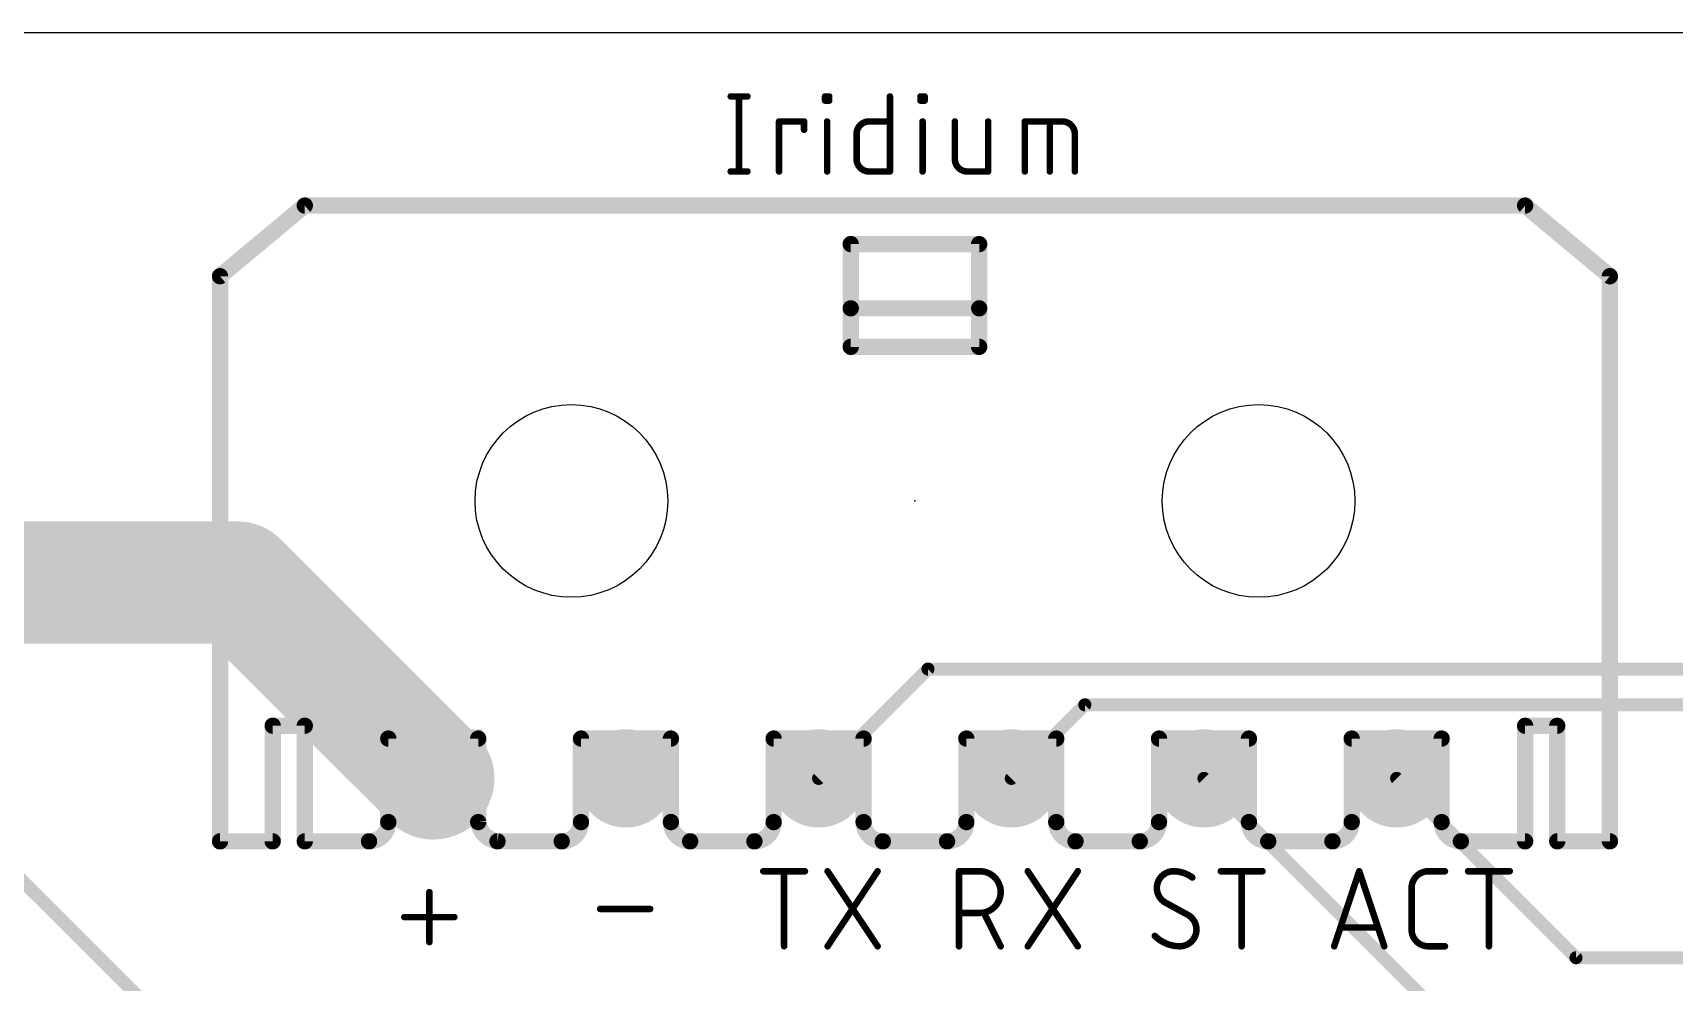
# Model space of a CAD drawing. Extents: x 0 to 102, y 0 to 61.
# Drawn here: x 24.37 to 49.92, y 45.85 to 60.63 of the extents above; entities that cross this region are included whole.
import ezdxf

# ---------------------------------------------------------------- set-up
doc = ezdxf.new("R2010")
doc.units = 0
for name, color, linetype in [('1', 12, 'CONTINUOUS'), ('16', 132, 'CONTINUOUS'), ('17', 110, 'CONTINUOUS'), ('20', 31, 'CONTINUOUS'), ('21', 253, 'CONTINUOUS'), ('23', 53, 'CONTINUOUS'), ('25', 253, 'CONTINUOUS')]:
    doc.layers.add(name, color=color, linetype=linetype)

# ---------------------------------------------------------------- blocks, each defined once
blk = doc.blocks.new('SQUAREP')
blk.add_solid([(-0.5, -0.5), (0.5, -0.5), (-0.5, 0.5), (0.5, 0.5)])
blk = doc.blocks.new('ROUNDP')
at = {"const_width": 0.5}
blk.add_lwpolyline([(0, -0.25, 1), (0, 0.25, 1), (0, -0.25)], format="xyb", dxfattribs=at)

msp = doc.modelspace()

# ---------------------------------------------------------------- linework, layer by layer
at = {"layer": '1'}
for points, const_width in [([(23.2, 52.07), (27.55, 52.07)], 1.905), ([(27.55, 52.07), (30.6, 49.02)], 1.905), ([(38.3024, 50.7224), (36.6, 49.02)], 0.2032), ([(58.2436, 50.7224), (38.3024, 50.7224)], 0.2032), ([(40.745, 50.165), (39.6, 49.02)], 0.2032), ([(57.785, 50.165), (40.745, 50.165)], 0.2032)]:
    msp.add_lwpolyline(points, dxfattribs=dict(at, const_width=const_width))
for points, const_width in [([(27.8868, 52.4068, 1), (27.2132, 51.7332)], 0.9525), ([(27.55, 51.5938, 1), (27.55, 52.5463)], 0.9525), ([(38.3024, 50.7732, 1), (38.3024, 50.6716)], 0.1016), ([(38.3383, 50.6865, 1), (38.2665, 50.7583)], 0.1016), ([(40.745, 50.2158, 1), (40.745, 50.1142)], 0.1016), ([(40.7809, 50.1291, 1), (40.7091, 50.2009)], 0.1016), ([(30.2632, 48.6832, 1), (30.9368, 49.3568)], 0.9525), ([(36.5641, 49.0559, 1), (36.6359, 48.9841)], 0.1016), ([(39.5641, 49.0559, 1), (39.6359, 48.9841)], 0.1016)]:
    msp.add_lwpolyline(points, format="xyb", dxfattribs=dict(at, const_width=const_width))
at = {"layer": '16', "const_width": 0.2032}
for points in [[(22.098, 49.53), (29.21, 42.418)], [(42.6, 49.02), (46.154, 45.466)], [(45.6, 49.02), (48.392, 46.228)], [(48.392, 46.228), (54.356, 46.228)]]:
    msp.add_lwpolyline(points, dxfattribs=at)
at = {"layer": '16', "const_width": 0.1016}
for points in [[(42.6359, 49.0559, 1), (42.5641, 48.9841)], [(45.6359, 49.0559, 1), (45.5641, 48.9841)], [(48.392, 46.2788, 1), (48.392, 46.1772)], [(48.3561, 46.1921, 1), (48.4279, 46.2639)]]:
    msp.add_lwpolyline(points, format="xyb", dxfattribs=at)
at = {"layer": '20'}
msp.add_line((101.58, 60.63), (0, 60.63), dxfattribs=at)
for centre in [(32.75, 53.34), (43.45, 53.34)]:
    msp.add_circle(centre, 1.5, dxfattribs=at)
at = {"layer": '21', "const_width": 0.254}
for points in [[(27.28, 56.84), (28.6, 57.94)], [(28.6, 57.94), (47.6, 57.94)], [(48.92, 56.84), (47.6, 57.94)], [(37.1, 56.34), (37.1, 57.34)], [(37.1, 57.34), (39.1, 57.34)], [(39.1, 57.34), (39.1, 56.34)], [(27.28, 48.04), (27.28, 56.84)], [(48.92, 56.84), (48.92, 48.04)], [(37.1, 55.74), (37.1, 56.34)], [(39.1, 56.34), (37.1, 56.34)], [(39.1, 56.34), (39.1, 55.74)], [(39.1, 55.74), (37.1, 55.74)], [(28.1, 48.04), (28.1, 49.84)], [(28.1, 49.84), (28.6, 49.84)], [(28.6, 49.84), (28.6, 48.04)], [(48.1, 49.84), (47.6, 49.84)], [(47.6, 49.84), (47.6, 48.04)], [(48.1, 48.04), (48.1, 49.84)], [(31.3, 49.64), (29.9, 49.64)], [(29.9, 49.64), (29.9, 48.34)], [(31.3, 48.34), (31.3, 49.64)], [(34.3, 49.64), (32.9, 49.64)], [(32.9, 49.64), (32.9, 48.34)], [(34.3, 49.64), (34.3, 48.34)], [(37.3, 49.64), (35.9, 49.64)], [(35.9, 49.64), (35.9, 48.34)], [(37.3, 49.64), (37.3, 48.34)], [(40.3, 49.64), (38.9, 49.64)], [(38.9, 49.64), (38.9, 48.34)], [(40.3, 49.64), (40.3, 48.34)], [(43.3, 49.64), (41.9, 49.64)], [(41.9, 49.64), (41.9, 48.34)], [(43.3, 49.64), (43.3, 48.34)], [(46.3, 49.64), (44.9, 49.64)], [(44.9, 49.64), (44.9, 48.34)], [(46.3, 49.64), (46.3, 48.34)], [(28.1, 48.04), (27.28, 48.04)], [(29.6, 48.04), (28.6, 48.04)], [(32.6, 48.04), (31.6, 48.04)], [(35.6, 48.04), (34.6, 48.04)], [(38.6, 48.04), (37.6, 48.04)], [(41.6, 48.04), (40.6, 48.04)], [(44.6, 48.04), (43.6, 48.04)], [(47.6, 48.04), (46.6, 48.04)], [(48.92, 48.04), (48.1, 48.04)]]:
    msp.add_lwpolyline(points, dxfattribs=at)
at = {"layer": '21'}
for points, const_width in [([(28.6, 58.0035, 1), (28.6, 57.8765)], 0.127), ([(28.6407, 57.8912, 1), (28.5593, 57.9888)], 0.127), ([(47.6407, 57.9888, 1), (47.5593, 57.8912)], 0.127), ([(47.6, 57.8765, 1), (47.6, 58.0035)], 0.127), ([(37.1635, 57.34, 1), (37.0365, 57.34)], 0.127), ([(37.1, 57.4035, 1), (37.1, 57.2765)], 0.127), ([(39.1635, 57.34, 1), (39.0365, 57.34)], 0.127), ([(39.1, 57.2765, 1), (39.1, 57.4035)], 0.127), ([(27.3435, 56.84, 1), (27.2165, 56.84)], 0.127), ([(27.2393, 56.8888, 1), (27.3207, 56.7912)], 0.127), ([(48.9835, 56.84, 1), (48.8565, 56.84)], 0.127), ([(48.8793, 56.7912, 1), (48.9607, 56.8888)], 0.127), ([(37.1635, 56.34, 1), (37.0365, 56.34)], 0.127), ([(37.1, 56.4035, 1), (37.1, 56.2765)], 0.127), ([(37.0365, 56.34, 1), (37.1635, 56.34)], 0.127), ([(39.1635, 56.34, 1), (39.0365, 56.34)], 0.127), ([(39.0365, 56.34, 1), (39.1635, 56.34)], 0.127), ([(39.1, 56.2765, 1), (39.1, 56.4035)], 0.127), ([(37.1, 55.8035, 1), (37.1, 55.6765)], 0.127), ([(37.0365, 55.74, 1), (37.1635, 55.74)], 0.127), ([(39.0365, 55.74, 1), (39.1635, 55.74)], 0.127), ([(39.1, 55.6765, 1), (39.1, 55.8035)], 0.127), ([(28.1635, 49.84, 1), (28.0365, 49.84)], 0.127), ([(28.1, 49.9035, 1), (28.1, 49.7765)], 0.127), ([(28.6635, 49.84, 1), (28.5365, 49.84)], 0.127), ([(28.6, 49.7765, 1), (28.6, 49.9035)], 0.127), ([(47.6, 49.9035, 1), (47.6, 49.7765)], 0.127), ([(47.6635, 49.84, 1), (47.5365, 49.84)], 0.127), ([(48.1635, 49.84, 1), (48.0365, 49.84)], 0.127), ([(48.1, 49.7765, 1), (48.1, 49.9035)], 0.127), ([(29.9, 49.7035, 1), (29.9, 49.5765)], 0.127), ([(29.9635, 49.64, 1), (29.8365, 49.64)], 0.127), ([(31.3635, 49.64, 1), (31.2365, 49.64)], 0.127), ([(31.3, 49.5765, 1), (31.3, 49.7035)], 0.127), ([(32.9, 49.7035, 1), (32.9, 49.5765)], 0.127), ([(32.9635, 49.64, 1), (32.8365, 49.64)], 0.127), ([(34.3635, 49.64, 1), (34.2365, 49.64)], 0.127), ([(34.3, 49.5765, 1), (34.3, 49.7035)], 0.127), ([(35.9, 49.7035, 1), (35.9, 49.5765)], 0.127), ([(35.9635, 49.64, 1), (35.8365, 49.64)], 0.127), ([(37.3635, 49.64, 1), (37.2365, 49.64)], 0.127), ([(37.3, 49.5765, 1), (37.3, 49.7035)], 0.127), ([(38.9, 49.7035, 1), (38.9, 49.5765)], 0.127), ([(38.9635, 49.64, 1), (38.8365, 49.64)], 0.127), ([(40.3635, 49.64, 1), (40.2365, 49.64)], 0.127), ([(40.3, 49.5765, 1), (40.3, 49.7035)], 0.127), ([(41.9, 49.7035, 1), (41.9, 49.5765)], 0.127), ([(41.9635, 49.64, 1), (41.8365, 49.64)], 0.127), ([(43.3635, 49.64, 1), (43.2365, 49.64)], 0.127), ([(43.3, 49.5765, 1), (43.3, 49.7035)], 0.127), ([(44.9, 49.7035, 1), (44.9, 49.5765)], 0.127), ([(44.9635, 49.64, 1), (44.8365, 49.64)], 0.127), ([(46.3635, 49.64, 1), (46.2365, 49.64)], 0.127), ([(46.3, 49.5765, 1), (46.3, 49.7035)], 0.127), ([(29.6, 48.04, 0.4142), (29.9, 48.34)], 0.254), ([(29.9635, 48.34, 1), (29.8365, 48.34)], 0.127), ([(29.8365, 48.34, 1), (29.9635, 48.34)], 0.127), ([(31.3, 48.34, 0.3333), (31.6, 48.04)], 0.254), ([(31.3629, 48.349, 1), (31.2371, 48.331)], 0.127), ([(31.2365, 48.34, 1), (31.3635, 48.34)], 0.127), ([(32.6, 48.04, 0.4142), (32.9, 48.34)], 0.254), ([(32.9635, 48.34, 1), (32.8365, 48.34)], 0.127), ([(32.8365, 48.34, 1), (32.9635, 48.34)], 0.127), ([(34.3, 48.34, 0.4142), (34.6, 48.04)], 0.254), ([(34.3635, 48.34, 1), (34.2365, 48.34)], 0.127), ([(34.2365, 48.34, 1), (34.3635, 48.34)], 0.127), ([(35.6, 48.04, 0.4142), (35.9, 48.34)], 0.254), ([(35.9635, 48.34, 1), (35.8365, 48.34)], 0.127), ([(35.8365, 48.34, 1), (35.9635, 48.34)], 0.127), ([(37.3, 48.34, 0.4142), (37.6, 48.04)], 0.254), ([(37.3635, 48.34, 1), (37.2365, 48.34)], 0.127), ([(37.2365, 48.34, 1), (37.3635, 48.34)], 0.127), ([(38.6, 48.04, 0.4142), (38.9, 48.34)], 0.254), ([(38.9635, 48.34, 1), (38.8365, 48.34)], 0.127), ([(38.8365, 48.34, 1), (38.9635, 48.34)], 0.127), ([(40.3, 48.34, 0.4142), (40.6, 48.04)], 0.254), ([(40.3635, 48.34, 1), (40.2365, 48.34)], 0.127), ([(40.2365, 48.34, 1), (40.3635, 48.34)], 0.127), ([(41.6, 48.04, 0.4142), (41.9, 48.34)], 0.254), ([(41.9635, 48.34, 1), (41.8365, 48.34)], 0.127), ([(41.8365, 48.34, 1), (41.9635, 48.34)], 0.127), ([(43.3, 48.34, 0.4142), (43.6, 48.04)], 0.254), ([(43.3635, 48.34, 1), (43.2365, 48.34)], 0.127), ([(43.2365, 48.34, 1), (43.3635, 48.34)], 0.127), ([(44.6, 48.04, 0.4142), (44.9, 48.34)], 0.254), ([(44.9635, 48.34, 1), (44.8365, 48.34)], 0.127), ([(44.8365, 48.34, 1), (44.9635, 48.34)], 0.127), ([(46.3, 48.34, 0.4142), (46.6, 48.04)], 0.254), ([(46.3635, 48.34, 1), (46.2365, 48.34)], 0.127), ([(46.2365, 48.34, 1), (46.3635, 48.34)], 0.127), ([(27.28, 48.1035, 1), (27.28, 47.9765)], 0.127), ([(27.2165, 48.04, 1), (27.3435, 48.04)], 0.127), ([(28.0365, 48.04, 1), (28.1635, 48.04)], 0.127), ([(28.1, 47.9765, 1), (28.1, 48.1035)], 0.127), ([(28.6, 48.1035, 1), (28.6, 47.9765)], 0.127), ([(28.5365, 48.04, 1), (28.6635, 48.04)], 0.127), ([(29.6, 48.1035, 1), (29.6, 47.9765)], 0.127), ([(29.6, 47.9765, 1), (29.6, 48.1035)], 0.127), ([(31.6, 48.1035, 1), (31.6, 47.9765)], 0.127), ([(31.591, 47.9771, 1), (31.609, 48.1029)], 0.127), ([(32.6, 48.1035, 1), (32.6, 47.9765)], 0.127), ([(32.6, 47.9765, 1), (32.6, 48.1035)], 0.127), ([(34.6, 48.1035, 1), (34.6, 47.9765)], 0.127), ([(34.6, 47.9765, 1), (34.6, 48.1035)], 0.127), ([(35.6, 48.1035, 1), (35.6, 47.9765)], 0.127), ([(35.6, 47.9765, 1), (35.6, 48.1035)], 0.127), ([(37.6, 48.1035, 1), (37.6, 47.9765)], 0.127), ([(37.6, 47.9765, 1), (37.6, 48.1035)], 0.127), ([(38.6, 48.1035, 1), (38.6, 47.9765)], 0.127), ([(38.6, 47.9765, 1), (38.6, 48.1035)], 0.127), ([(40.6, 48.1035, 1), (40.6, 47.9765)], 0.127), ([(40.6, 47.9765, 1), (40.6, 48.1035)], 0.127), ([(41.6, 48.1035, 1), (41.6, 47.9765)], 0.127), ([(41.6, 47.9765, 1), (41.6, 48.1035)], 0.127), ([(43.6, 48.1035, 1), (43.6, 47.9765)], 0.127), ([(43.6, 47.9765, 1), (43.6, 48.1035)], 0.127), ([(44.6, 48.1035, 1), (44.6, 47.9765)], 0.127), ([(44.6, 47.9765, 1), (44.6, 48.1035)], 0.127), ([(46.6, 48.1035, 1), (46.6, 47.9765)], 0.127), ([(46.6, 47.9765, 1), (46.6, 48.1035)], 0.127), ([(47.5365, 48.04, 1), (47.6635, 48.04)], 0.127), ([(47.6, 47.9765, 1), (47.6, 48.1035)], 0.127), ([(48.1, 48.1035, 1), (48.1, 47.9765)], 0.127), ([(48.0365, 48.04, 1), (48.1635, 48.04)], 0.127), ([(48.8565, 48.04, 1), (48.9835, 48.04)], 0.127), ([(48.92, 47.9765, 1), (48.92, 48.1035)], 0.127)]:
    msp.add_lwpolyline(points, format="xyb", dxfattribs=dict(at, const_width=const_width))
at = {"layer": '23'}
msp.add_point((38.1, 53.34), dxfattribs=at)
at = {"layer": '25', "const_width": 0.1016}
for points in [[(35.2312, 59.6392), (35.4909, 59.6392)], [(35.361, 59.6392), (35.361, 58.4708)], [(36.7002, 59.5743), (36.7002, 59.6392)], [(36.7002, 59.6392), (36.7651, 59.6392)], [(36.7651, 59.5743), (36.7002, 59.5743)], [(36.7651, 59.6392), (36.7651, 59.5743)], [(37.7103, 59.6392), (37.7103, 58.4708)], [(38.1861, 59.5743), (38.1861, 59.6392)], [(38.1861, 59.6392), (38.251, 59.6392)], [(38.251, 59.5743), (38.1861, 59.5743)], [(38.251, 59.6392), (38.251, 59.5743)], [(35.9843, 58.4708), (35.9843, 59.2497)], [(35.9843, 59.2497), (36.3738, 59.2497)], [(36.3738, 59.2497), (36.3738, 59.1199)], [(36.7326, 58.4708), (36.7326, 59.2497)], [(37.3857, 59.2497), (37.7103, 59.2497)], [(38.2185, 58.4708), (38.2185, 59.2497)], [(38.7209, 59.2497), (38.7209, 58.6655)], [(39.2402, 58.4708), (39.2402, 59.2497)], [(39.8103, 58.4708), (39.8103, 59.2497)], [(39.8103, 59.2497), (40.3945, 59.2497)], [(40.1997, 58.4708), (40.1997, 59.2497)], [(37.191, 58.6655), (37.191, 59.055)], [(40.5892, 59.055), (40.5892, 58.4708)], [(35.2312, 58.4708), (35.4909, 58.4708)], [(37.7103, 58.4708), (37.3857, 58.4708)], [(38.9156, 58.4708), (39.2402, 58.4708)], [(35.7378, 47.5742), (36.3869, 47.5742)], [(36.0624, 46.4058), (36.0624, 47.5742)], [(36.7397, 46.4058), (37.5186, 47.5742)], [(36.7397, 47.5742), (37.5186, 46.4058)], [(38.7858, 46.4058), (38.7858, 47.5742)], [(38.7858, 47.5742), (39.1104, 47.5742)], [(39.8565, 46.4058), (40.6355, 47.5742)], [(39.8565, 47.5742), (40.6355, 46.4058)], [(42.8625, 47.5742), (43.5116, 47.5742)], [(43.187, 46.4058), (43.187, 47.5742)], [(44.6278, 46.4058), (45.0173, 47.5742)], [(45.0173, 47.5742), (45.4067, 46.4058)], [(46.092, 47.5742), (46.3517, 47.5742)], [(46.712, 47.5742), (47.3611, 47.5742)], [(47.0366, 46.4058), (47.0366, 47.5742)], [(30.5393, 46.4707), (30.5393, 47.2496)], [(45.8324, 46.6654), (45.8324, 47.3146)], [(33.1978, 46.9872), (33.9767, 46.9872)], [(42.3531, 46.8926), (41.9961, 47.0874)], [(30.1498, 46.8602), (30.9287, 46.8602)], [(39.1104, 46.9251), (38.7858, 46.9251)], [(39.4349, 46.4058), (39.1753, 46.9251)], [(45.3094, 46.6979), (44.7252, 46.6979)], [(46.3517, 46.4058), (46.092, 46.4058)]]:
    msp.add_lwpolyline(points, dxfattribs=at)
at = {"layer": '25'}
for points, const_width in [([(35.2312, 59.6646, 1), (35.2312, 59.6138)], 0.0508), ([(35.3864, 59.6392, 1), (35.3356, 59.6392)], 0.0508), ([(35.4909, 59.6138, 1), (35.4909, 59.6646)], 0.0508), ([(36.7256, 59.6392, 1), (36.6748, 59.6392)], 0.0508), ([(36.7002, 59.6646, 1), (36.7002, 59.6138)], 0.0508), ([(36.7002, 59.5997, 1), (36.7002, 59.5489)], 0.0508), ([(36.6748, 59.5743, 1), (36.7256, 59.5743)], 0.0508), ([(36.7905, 59.6392, 1), (36.7397, 59.6392)], 0.0508), ([(36.7397, 59.5743, 1), (36.7905, 59.5743)], 0.0508), ([(36.7651, 59.6138, 1), (36.7651, 59.6646)], 0.0508), ([(36.7651, 59.5489, 1), (36.7651, 59.5997)], 0.0508), ([(37.7357, 59.6392, 1), (37.6849, 59.6392)], 0.0508), ([(38.2115, 59.6392, 1), (38.1607, 59.6392)], 0.0508), ([(38.1861, 59.6646, 1), (38.1861, 59.6138)], 0.0508), ([(38.1861, 59.5997, 1), (38.1861, 59.5489)], 0.0508), ([(38.1607, 59.5743, 1), (38.2115, 59.5743)], 0.0508), ([(38.2764, 59.6392, 1), (38.2256, 59.6392)], 0.0508), ([(38.2256, 59.5743, 1), (38.2764, 59.5743)], 0.0508), ([(38.251, 59.6138, 1), (38.251, 59.6646)], 0.0508), ([(38.251, 59.5489, 1), (38.251, 59.5997)], 0.0508), ([(36.0097, 59.2497, 1), (35.9589, 59.2497)], 0.0508), ([(35.9843, 59.2751, 1), (35.9843, 59.2243)], 0.0508), ([(36.3992, 59.2497, 1), (36.3484, 59.2497)], 0.0508), ([(36.3738, 59.2243, 1), (36.3738, 59.2751)], 0.0508), ([(36.758, 59.2497, 1), (36.7072, 59.2497)], 0.0508), ([(37.3857, 59.2497, 0.4142), (37.191, 59.055)], 0.1016), ([(37.3857, 59.2751, 1), (37.3857, 59.2243)], 0.0508), ([(37.3857, 59.2243, 1), (37.3857, 59.2751)], 0.0508), ([(37.7103, 59.2243, 1), (37.7103, 59.2751)], 0.0508), ([(38.2439, 59.2497, 1), (38.1931, 59.2497)], 0.0508), ([(38.7463, 59.2497, 1), (38.6955, 59.2497)], 0.0508), ([(39.2656, 59.2497, 1), (39.2148, 59.2497)], 0.0508), ([(39.8357, 59.2497, 1), (39.7849, 59.2497)], 0.0508), ([(39.8103, 59.2751, 1), (39.8103, 59.2243)], 0.0508), ([(40.2251, 59.2497, 1), (40.1743, 59.2497)], 0.0508), ([(40.5892, 59.055, 0.4142), (40.3945, 59.2497)], 0.1016), ([(40.3945, 59.2751, 1), (40.3945, 59.2243)], 0.0508), ([(40.3945, 59.2243, 1), (40.3945, 59.2751)], 0.0508), ([(36.3484, 59.1199, 1), (36.3992, 59.1199)], 0.0508), ([(37.2164, 59.055, 1), (37.1656, 59.055)], 0.0508), ([(37.1656, 59.055, 1), (37.2164, 59.055)], 0.0508), ([(40.6146, 59.055, 1), (40.5638, 59.055)], 0.0508), ([(40.5638, 59.055, 1), (40.6146, 59.055)], 0.0508), ([(37.191, 58.6655, 0.4142), (37.3857, 58.4708)], 0.1016), ([(37.2164, 58.6655, 1), (37.1656, 58.6655)], 0.0508), ([(37.1656, 58.6655, 1), (37.2164, 58.6655)], 0.0508), ([(38.7209, 58.6655, 0.4142), (38.9156, 58.4708)], 0.1016), ([(38.7463, 58.6655, 1), (38.6955, 58.6655)], 0.0508), ([(38.6955, 58.6655, 1), (38.7463, 58.6655)], 0.0508), ([(35.2312, 58.4962, 1), (35.2312, 58.4454)], 0.0508), ([(35.3356, 58.4708, 1), (35.3864, 58.4708)], 0.0508), ([(35.4909, 58.4454, 1), (35.4909, 58.4962)], 0.0508), ([(35.9589, 58.4708, 1), (36.0097, 58.4708)], 0.0508), ([(36.7072, 58.4708, 1), (36.758, 58.4708)], 0.0508), ([(37.3857, 58.4962, 1), (37.3857, 58.4454)], 0.0508), ([(37.3857, 58.4454, 1), (37.3857, 58.4962)], 0.0508), ([(37.6849, 58.4708, 1), (37.7357, 58.4708)], 0.0508), ([(37.7103, 58.4454, 1), (37.7103, 58.4962)], 0.0508), ([(38.1931, 58.4708, 1), (38.2439, 58.4708)], 0.0508), ([(38.9156, 58.4962, 1), (38.9156, 58.4454)], 0.0508), ([(38.9156, 58.4454, 1), (38.9156, 58.4962)], 0.0508), ([(39.2148, 58.4708, 1), (39.2656, 58.4708)], 0.0508), ([(39.2402, 58.4454, 1), (39.2402, 58.4962)], 0.0508), ([(39.7849, 58.4708, 1), (39.8357, 58.4708)], 0.0508), ([(40.1743, 58.4708, 1), (40.2251, 58.4708)], 0.0508), ([(40.5638, 58.4708, 1), (40.6146, 58.4708)], 0.0508), ([(35.7378, 47.5996, 1), (35.7378, 47.5488)], 0.0508), ([(36.0878, 47.5742, 1), (36.037, 47.5742)], 0.0508), ([(36.3869, 47.5488, 1), (36.3869, 47.5996)], 0.0508), ([(36.7608, 47.5883, 1), (36.7186, 47.5601)], 0.0508), ([(37.5398, 47.5601, 1), (37.4975, 47.5883)], 0.0508), ([(38.8112, 47.5742, 1), (38.7604, 47.5742)], 0.0508), ([(38.7858, 47.5996, 1), (38.7858, 47.5488)], 0.0508), ([(39.1104, 46.9251, 1), (39.1104, 47.5742)], 0.1016), ([(39.1104, 47.5996, 1), (39.1104, 47.5488)], 0.0508), ([(39.1104, 47.5488, 1), (39.1104, 47.5996)], 0.0508), ([(39.8777, 47.5883, 1), (39.8354, 47.5601)], 0.0508), ([(40.6566, 47.5601, 1), (40.6143, 47.5883)], 0.0508), ([(42.1259, 47.5742, 0.4142), (41.8663, 47.3146)], 0.1016), ([(42.418, 47.4768, 0.1623), (42.1259, 47.5742)], 0.1016), ([(42.1259, 47.5996, 1), (42.1259, 47.5488)], 0.0508), ([(42.1259, 47.5488, 1), (42.1259, 47.5996)], 0.0508), ([(42.8625, 47.5996, 1), (42.8625, 47.5488)], 0.0508), ([(43.2124, 47.5742, 1), (43.1617, 47.5742)], 0.0508), ([(43.5116, 47.5488, 1), (43.5116, 47.5996)], 0.0508), ([(45.0414, 47.5822, 1), (44.9932, 47.5662)], 0.0508), ([(45.0414, 47.5662, 1), (44.9932, 47.5822)], 0.0508), ([(46.092, 47.5742, 0.4142), (45.8324, 47.3146)], 0.1016), ([(46.092, 47.5996, 1), (46.092, 47.5488)], 0.0508), ([(46.092, 47.5488, 1), (46.092, 47.5996)], 0.0508), ([(46.3517, 47.5488, 1), (46.3517, 47.5996)], 0.0508), ([(46.712, 47.5996, 1), (46.712, 47.5488)], 0.0508), ([(47.062, 47.5742, 1), (47.0112, 47.5742)], 0.0508), ([(47.3611, 47.5488, 1), (47.3611, 47.5996)], 0.0508), ([(30.5647, 47.2496, 1), (30.5139, 47.2496)], 0.0508), ([(41.8663, 47.3146, 0.2656), (41.9961, 47.0874)], 0.1016), ([(41.8917, 47.3146, 1), (41.8409, 47.3146)], 0.0508), ([(41.8409, 47.3146, 1), (41.8917, 47.3146)], 0.0508), ([(42.4028, 47.4565, 1), (42.4332, 47.4972)], 0.0508), ([(45.8578, 47.3146, 1), (45.807, 47.3146)], 0.0508), ([(45.807, 47.3146, 1), (45.8578, 47.3146)], 0.0508), ([(33.1978, 47.0126, 1), (33.1978, 46.9618)], 0.0508), ([(33.9767, 46.9618, 1), (33.9767, 47.0126)], 0.0508), ([(42.0082, 47.1097, 1), (41.9839, 47.0651)], 0.0508), ([(41.9832, 47.0655, 1), (42.009, 47.1092)], 0.0508), ([(30.1498, 46.8856, 1), (30.1498, 46.8348)], 0.0508), ([(30.9287, 46.8348, 1), (30.9287, 46.8856)], 0.0508), ([(38.7858, 46.9505, 1), (38.7858, 46.8997)], 0.0508), ([(39.1104, 46.9505, 1), (39.1104, 46.8997)], 0.0508), ([(39.1104, 46.8997, 1), (39.1104, 46.9505)], 0.0508), ([(39.198, 46.9364, 1), (39.1525, 46.9137)], 0.0508), ([(42.4829, 46.6654, 0.2656), (42.3531, 46.8926)], 0.1016), ([(42.366, 46.9145, 1), (42.3402, 46.8707)], 0.0508), ([(42.3409, 46.8703, 1), (42.3653, 46.9149)], 0.0508), ([(41.8338, 46.5681, 0.2), (42.2233, 46.4058)], 0.1016), ([(41.8518, 46.586, 1), (41.8158, 46.5502)], 0.0508), ([(42.2233, 46.4058, 0.4142), (42.4829, 46.6654)], 0.1016), ([(42.5083, 46.6654, 1), (42.4575, 46.6654)], 0.0508), ([(42.4575, 46.6654, 1), (42.5083, 46.6654)], 0.0508), ([(44.7252, 46.7233, 1), (44.7252, 46.6725)], 0.0508), ([(45.3094, 46.6725, 1), (45.3094, 46.7233)], 0.0508), ([(45.8324, 46.6654, 0.4142), (46.092, 46.4058)], 0.1016), ([(45.8578, 46.6654, 1), (45.807, 46.6654)], 0.0508), ([(45.807, 46.6654, 1), (45.8578, 46.6654)], 0.0508), ([(30.5139, 46.4707, 1), (30.5647, 46.4707)], 0.0508), ([(36.037, 46.4058, 1), (36.0878, 46.4058)], 0.0508), ([(36.7186, 46.4199, 1), (36.7608, 46.3917)], 0.0508), ([(37.4975, 46.3917, 1), (37.5398, 46.4199)], 0.0508), ([(38.7604, 46.4058, 1), (38.8112, 46.4058)], 0.0508), ([(39.4122, 46.3944, 1), (39.4576, 46.4172)], 0.0508), ([(39.8354, 46.4199, 1), (39.8777, 46.3917)], 0.0508), ([(40.6143, 46.3917, 1), (40.6566, 46.4199)], 0.0508), ([(42.2233, 46.4312, 1), (42.2233, 46.3804)], 0.0508), ([(42.2233, 46.3804, 1), (42.2233, 46.4312)], 0.0508), ([(43.1617, 46.4058, 1), (43.2124, 46.4058)], 0.0508), ([(44.6037, 46.4138, 1), (44.6519, 46.3978)], 0.0508), ([(45.3826, 46.3978, 1), (45.4308, 46.4138)], 0.0508), ([(46.092, 46.4312, 1), (46.092, 46.3804)], 0.0508), ([(46.092, 46.3804, 1), (46.092, 46.4312)], 0.0508), ([(46.3517, 46.3804, 1), (46.3517, 46.4312)], 0.0508), ([(47.0112, 46.4058, 1), (47.062, 46.4058)], 0.0508)]:
    msp.add_lwpolyline(points, format="xyb", dxfattribs=dict(at, const_width=const_width))

# ---------------------------------------------------------------- block references
at = {"layer": '17', "xscale": 1.53, "yscale": 1.53, "rotation": 180}
for name, p in [('SQUAREP', (30.6, 49.02)), ('ROUNDP', (30.6, 49.02)), ('SQUAREP', (30.6, 49.02)), ('ROUNDP', (33.6, 49.02)), ('ROUNDP', (33.6, 49.02)), ('ROUNDP', (33.6, 49.02)), ('ROUNDP', (36.6, 49.02)), ('ROUNDP', (36.6, 49.02)), ('ROUNDP', (36.6, 49.02)), ('ROUNDP', (39.6, 49.02)), ('ROUNDP', (39.6, 49.02)), ('ROUNDP', (39.6, 49.02)), ('ROUNDP', (42.6, 49.02)), ('ROUNDP', (42.6, 49.02)), ('ROUNDP', (42.6, 49.02)), ('ROUNDP', (45.6, 49.02)), ('ROUNDP', (45.6, 49.02)), ('ROUNDP', (45.6, 49.02))]:
    msp.add_blockref(name, p, dxfattribs=at)

doc.saveas('drawing.dxf')
